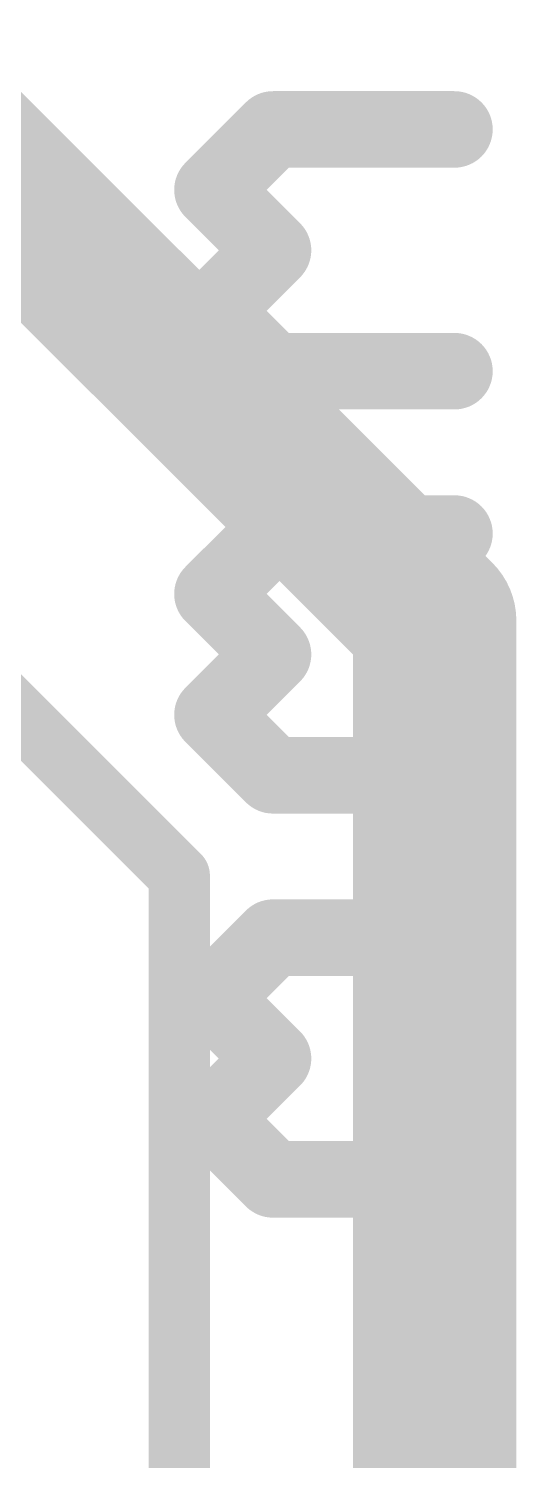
# Model space of a CAD drawing. Extents: x -0.1 to 52.8, y -11.4 to 50.9.
# Drawn here: x 25.92 to 28.35, y 8.52 to 15.65 of the extents above; entities that cross this region are included whole.
import ezdxf

# ---------------------------------------------------------------- set-up
doc = ezdxf.new("R2010")
doc.units = 0
doc.layers.add('16', color=132, linetype='CONTINUOUS')
doc.layers.add('22', color=40, linetype='CONTINUOUS')

msp = doc.modelspace()

# ---------------------------------------------------------------- linework, layer by layer
at = {"layer": '16'}
for points, const_width in [([(27.94, 12.7), (25.4, 15.24)], 0.8128), ([(27.94, 6.35), (27.94, 12.7)], 0.8128), ([(25.4, 12.7), (26.67, 11.43)], 0.3048), ([(26.67, 11.43), (26.67, 2.54)], 0.3048)]:
    msp.add_lwpolyline(points, dxfattribs=dict(at, const_width=const_width))
for points, const_width in [([(28.1432, 12.7, 1), (27.7368, 12.7)], 0.4064), ([(27.7963, 12.5563, 1), (28.0837, 12.8437)], 0.4064), ([(26.7462, 11.43, 1), (26.5938, 11.43)], 0.1524), ([(26.6161, 11.3761, 1), (26.7239, 11.4839)], 0.1524)]:
    msp.add_lwpolyline(points, format="xyb", dxfattribs=dict(at, const_width=const_width))
at = {"layer": '22', "const_width": 0.381}
for points in [[(26.8351, 14.8438), (27.1359, 15.1447)], [(27.1359, 15.1447), (28.0384, 15.1447)], [(27.1359, 14.543), (26.8351, 14.8438)], [(26.8351, 14.2422), (27.1359, 14.543)], [(27.1359, 13.9414), (26.8351, 14.2422)], [(28.0384, 13.9414), (27.1359, 13.9414)], [(26.8351, 12.8325), (27.1359, 13.1333)], [(27.1359, 13.1333), (28.0384, 13.1333)], [(27.1359, 12.5316), (26.8351, 12.8325)], [(26.8351, 12.2308), (27.1359, 12.5316)], [(27.1359, 11.93), (26.8351, 12.2308)], [(28.0384, 11.93), (27.1359, 11.93)], [(26.8351, 10.8211), (27.1359, 11.1219)], [(27.1359, 11.1219), (28.0384, 11.1219)], [(27.1359, 10.5203), (26.8351, 10.8211)], [(26.8351, 10.2195), (27.1359, 10.5203)], [(27.1359, 9.9186), (26.8351, 10.2195)], [(28.0384, 9.9186), (27.1359, 9.9186)]]:
    msp.add_lwpolyline(points, dxfattribs=at)
at = {"layer": '22', "const_width": 0.1905}
for points in [[(27.1359, 15.2399, 1), (27.1359, 15.0494)], [(27.2033, 15.0773, 1), (27.0686, 15.212)], [(28.0384, 15.0494, 1), (28.0384, 15.2399)], [(26.9025, 14.9112, 1), (26.7677, 14.7765)], [(26.7677, 14.9112, 1), (26.9025, 14.7765)], [(27.2033, 14.4757, 1), (27.0686, 14.6104)], [(27.0686, 14.4757, 1), (27.2033, 14.6104)], [(26.9025, 14.3095, 1), (26.7677, 14.1748)], [(26.7677, 14.3095, 1), (26.9025, 14.1748)], [(27.1359, 14.0366, 1), (27.1359, 13.8461)], [(28.0384, 13.8461, 1), (28.0384, 14.0366)], [(27.0686, 13.874, 1), (27.2033, 14.0087)], [(27.1359, 13.2285, 1), (27.1359, 13.038)], [(27.2033, 13.0659, 1), (27.0686, 13.2006)], [(28.0384, 13.038, 1), (28.0384, 13.2285)], [(26.9025, 12.8998, 1), (26.7677, 12.7651)], [(26.7677, 12.8998, 1), (26.9025, 12.7651)], [(27.2033, 12.4643, 1), (27.0686, 12.599)], [(27.0686, 12.4643, 1), (27.2033, 12.599)], [(26.9025, 12.2982, 1), (26.7677, 12.1635)], [(26.7677, 12.2982, 1), (26.9025, 12.1635)], [(27.1359, 12.0252, 1), (27.1359, 11.8347)], [(28.0384, 11.8347, 1), (28.0384, 12.0252)], [(27.0686, 11.8626, 1), (27.2033, 11.9973)], [(27.1359, 11.2172, 1), (27.1359, 11.0267)], [(27.2033, 11.0546, 1), (27.0686, 11.1893)], [(28.0384, 11.0267, 1), (28.0384, 11.2172)], [(26.9025, 10.8884, 1), (26.7677, 10.7537)], [(26.7677, 10.8884, 1), (26.9025, 10.7537)], [(27.2033, 10.4529, 1), (27.0686, 10.5876)], [(27.0686, 10.4529, 1), (27.2033, 10.5876)], [(26.9025, 10.2868, 1), (26.7677, 10.1521)], [(26.7677, 10.2868, 1), (26.9025, 10.1521)], [(27.1359, 10.0139, 1), (27.1359, 9.8234)], [(27.0686, 9.8513, 1), (27.2033, 9.986)], [(28.0384, 9.8234, 1), (28.0384, 10.0139)]]:
    msp.add_lwpolyline(points, format="xyb", dxfattribs=at)

doc.saveas('drawing.dxf')
